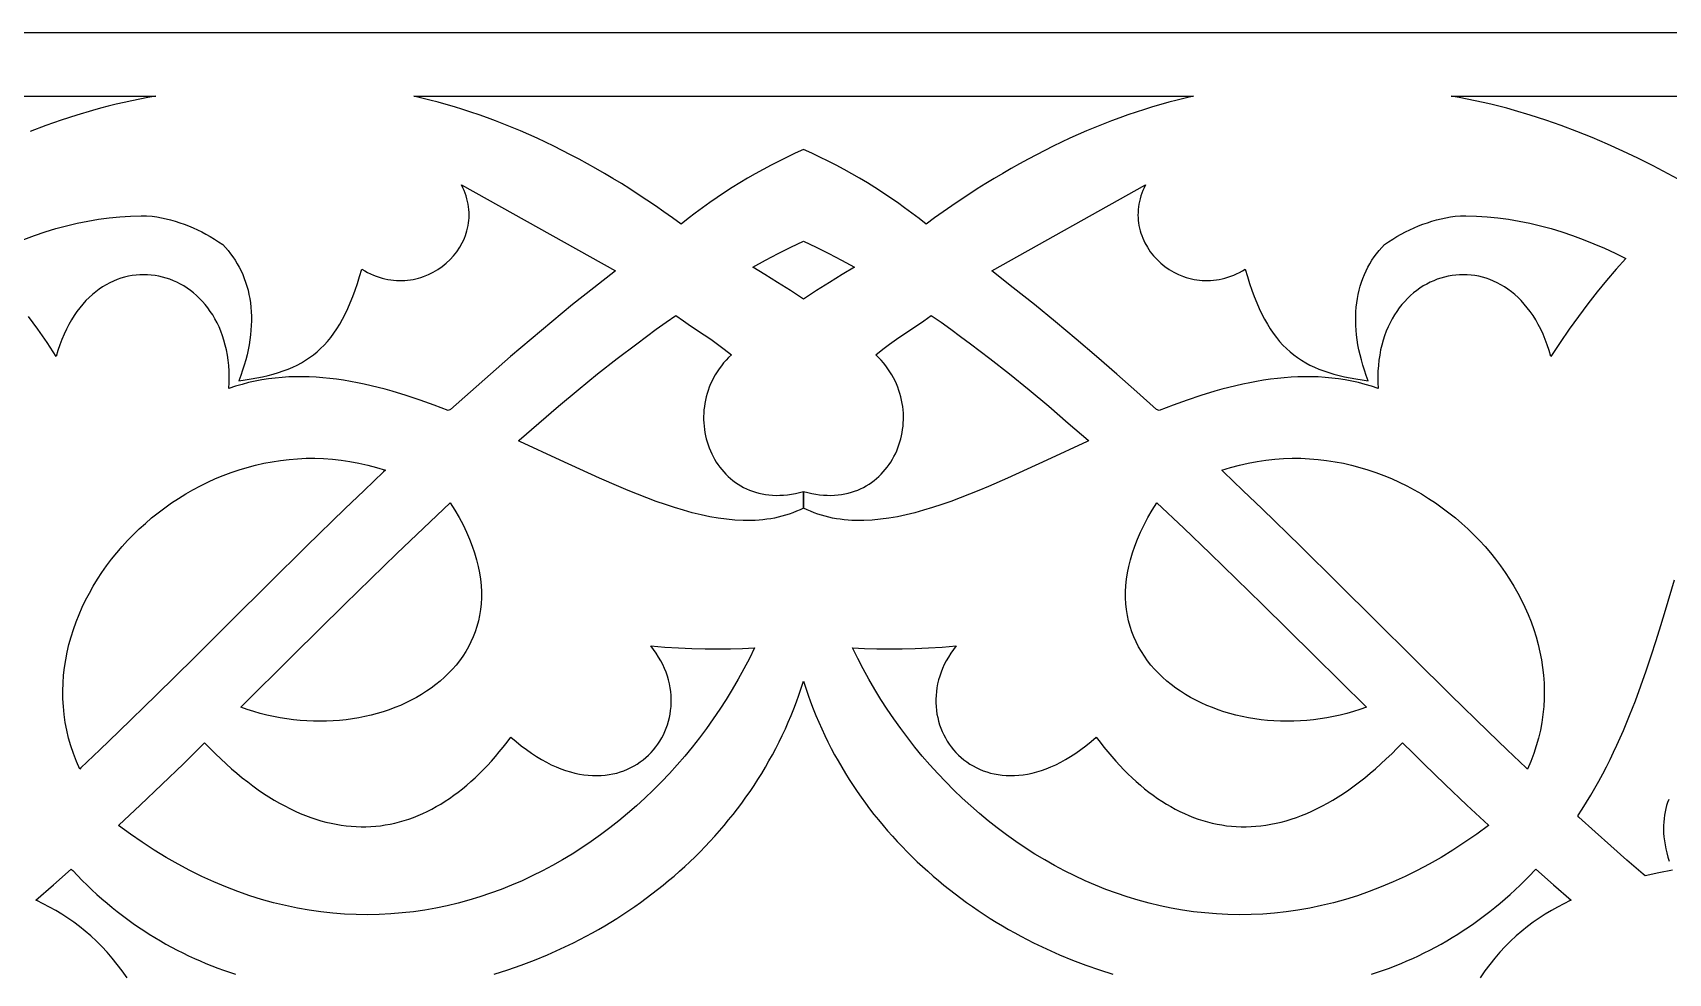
# Model space of a CAD drawing. Extents: x -170 to 170, y -20 to 44.
# Drawn here: x -111.3 to -55.6, y 11.5 to 43.5 of the extents above; entities that cross this region are included whole.
import ezdxf

# ---------------------------------------------------------------- set-up
doc = ezdxf.new("R2010")
doc.units = 0
doc.header["$MEASUREMENT"] = 0
doc.layers.add('LAYER_1', color=18, linetype='CONTINUOUS')

msp = doc.modelspace()

# ---------------------------------------------------------------- linework, layer by layer
at = {"layer": 'LAYER_1'}
for points in [[(170.235, 43.518), (-170.138, 43.518)], [(-121.681, 41.361), (-107.089, 41.361), (-107.36, 41.313), (-107.63, 41.262), (-107.9, 41.206), (-108.169, 41.147), (-108.438, 41.084), (-108.706, 41.017), (-108.974, 40.947), (-109.241, 40.873), (-109.774, 40.715), (-110.305, 40.543), (-110.833, 40.358), (-111.36, 40.16)], [(-55.109, 38.44), (-55.619, 38.718), (-56.131, 38.987), (-56.646, 39.245), (-57.163, 39.491), (-57.682, 39.726), (-58.204, 39.949), (-58.728, 40.16), (-59.255, 40.358), (-59.784, 40.543), (-60.314, 40.715), (-60.847, 40.873), (-61.115, 40.947), (-61.382, 41.017), (-61.651, 41.084), (-61.919, 41.147), (-62.189, 41.206), (-62.459, 41.262), (-62.729, 41.313), (-63, 41.361), (-48.408, 41.361)], [(-111.581, 36.486), (-111.219, 36.62), (-110.856, 36.742), (-110.493, 36.853), (-110.13, 36.952), (-109.766, 37.038), (-109.403, 37.112), (-109.039, 37.173), (-108.675, 37.221), (-108.311, 37.256), (-107.947, 37.277), (-107.582, 37.284), (-107.4, 37.283), (-107.217, 37.277), (-107.057, 37.251), (-106.898, 37.221), (-106.74, 37.186), (-106.583, 37.147), (-106.428, 37.103), (-106.274, 37.054), (-106.122, 37.001), (-105.971, 36.943), (-105.821, 36.881), (-105.673, 36.814), (-105.526, 36.742), (-105.381, 36.666), (-105.237, 36.585), (-105.094, 36.499), (-104.953, 36.408), (-104.813, 36.312), (-104.719, 36.211), (-104.629, 36.107), (-104.544, 36), (-104.464, 35.889), (-104.388, 35.775), (-104.316, 35.658), (-104.249, 35.538), (-104.188, 35.415), (-104.13, 35.289), (-104.078, 35.16), (-104.031, 35.028), (-103.989, 34.893), (-103.951, 34.755), (-103.919, 34.615), (-103.892, 34.472), (-103.87, 34.326), (-103.853, 34.178), (-103.842, 34.027), (-103.835, 33.874), (-103.835, 33.718), (-103.839, 33.56), (-103.849, 33.399), (-103.865, 33.236), (-103.886, 33.071), (-103.913, 32.903), (-103.945, 32.734), (-103.984, 32.562), (-104.028, 32.388), (-104.078, 32.213), (-104.133, 32.035), (-104.195, 31.855), (-104.263, 31.674), (-104.051, 31.704), (-103.846, 31.737), (-103.647, 31.773), (-103.455, 31.813), (-103.269, 31.857), (-103.09, 31.904), (-102.916, 31.956), (-102.749, 32.013), (-102.587, 32.074), (-102.43, 32.141), (-102.279, 32.213), (-102.134, 32.291), (-101.993, 32.374), (-101.857, 32.464), (-101.726, 32.561), (-101.6, 32.664), (-101.478, 32.775), (-101.36, 32.893), (-101.247, 33.018), (-101.137, 33.152), (-101.032, 33.293), (-100.93, 33.444), (-100.831, 33.603), (-100.736, 33.771), (-100.644, 33.948), (-100.555, 34.135), (-100.469, 34.332), (-100.386, 34.539), (-100.305, 34.756), (-100.227, 34.985), (-100.151, 35.224), (-100.077, 35.474), (-99.979, 35.416), (-99.88, 35.363), (-99.782, 35.315), (-99.683, 35.272), (-99.584, 35.233), (-99.486, 35.199), (-99.387, 35.17), (-99.289, 35.145), (-99.191, 35.125), (-99.093, 35.109), (-98.996, 35.097), (-98.899, 35.089), (-98.803, 35.085), (-98.707, 35.085), (-98.613, 35.089), (-98.519, 35.097), (-98.426, 35.109), (-98.334, 35.124), (-98.244, 35.143), (-98.154, 35.166), (-98.066, 35.191), (-97.979, 35.221), (-97.81, 35.288), (-97.647, 35.368), (-97.492, 35.46), (-97.344, 35.563), (-97.205, 35.676), (-97.075, 35.798), (-96.955, 35.93), (-96.845, 36.069), (-96.747, 36.217), (-96.66, 36.371), (-96.622, 36.451), (-96.586, 36.532), (-96.554, 36.614), (-96.526, 36.698), (-96.5, 36.783), (-96.479, 36.869), (-96.461, 36.957), (-96.447, 37.045), (-96.436, 37.134), (-96.429, 37.224), (-96.427, 37.315), (-96.428, 37.407), (-96.434, 37.499), (-96.444, 37.591), (-96.458, 37.684), (-96.476, 37.777), (-96.499, 37.871), (-96.527, 37.964), (-96.559, 38.058), (-96.596, 38.152), (-96.638, 38.246), (-96.685, 38.339), (-91.447, 35.415), (-92.18, 34.844), (-92.902, 34.267), (-93.615, 33.685), (-94.319, 33.097), (-95.015, 32.504), (-95.703, 31.906), (-96.384, 31.304), (-97.057, 30.698), (-97.144, 30.668), (-97.619, 30.849), (-98.094, 31.02), (-98.569, 31.177), (-99.044, 31.321), (-99.282, 31.388), (-99.519, 31.45), (-99.756, 31.508), (-99.992, 31.561), (-100.228, 31.61), (-100.464, 31.654), (-100.7, 31.693), (-100.935, 31.727), (-101.169, 31.756), (-101.403, 31.779), (-101.636, 31.796), (-101.869, 31.808), (-102.101, 31.813), (-102.333, 31.812), (-102.563, 31.805), (-102.793, 31.79), (-103.022, 31.769), (-103.25, 31.741), (-103.478, 31.706), (-103.704, 31.663), (-103.929, 31.613), (-104.154, 31.555), (-104.377, 31.489), (-104.599, 31.415), (-104.59, 31.617), (-104.588, 31.814), (-104.594, 32.006), (-104.606, 32.193), (-104.626, 32.376), (-104.652, 32.553), (-104.685, 32.725), (-104.723, 32.893), (-104.768, 33.055), (-104.819, 33.211), (-104.875, 33.363), (-104.937, 33.509), (-105.004, 33.65), (-105.075, 33.785), (-105.152, 33.915), (-105.233, 34.039), (-105.319, 34.158), (-105.409, 34.271), (-105.502, 34.379), (-105.6, 34.48), (-105.701, 34.576), (-105.805, 34.666), (-105.913, 34.751), (-106.023, 34.829), (-106.136, 34.901), (-106.252, 34.967), (-106.37, 35.028), (-106.49, 35.082), (-106.612, 35.129), (-106.736, 35.171), (-106.861, 35.206), (-106.987, 35.235), (-107.115, 35.258), (-107.243, 35.274), (-107.372, 35.283), (-107.502, 35.286), (-107.632, 35.283), (-107.761, 35.273), (-107.891, 35.256), (-108.02, 35.232), (-108.149, 35.201), (-108.277, 35.164), (-108.404, 35.12), (-108.53, 35.069), (-108.654, 35.01), (-108.777, 34.945), (-108.898, 34.873), (-109.016, 34.793), (-109.133, 34.706), (-109.247, 34.612), (-109.359, 34.511), (-109.468, 34.402), (-109.573, 34.286), (-109.676, 34.163), (-109.775, 34.031), (-109.87, 33.893), (-109.962, 33.746), (-110.049, 33.592), (-110.132, 33.431), (-110.211, 33.261), (-110.285, 33.084), (-110.354, 32.899), (-110.418, 32.706), (-110.476, 32.504), (-110.788, 32.975), (-111.101, 33.429), (-111.417, 33.867)], [(-55.474, 15.03), (-55.941, 14.936), (-56.407, 14.833), (-56.469, 14.887), (-57.027, 15.372), (-57.567, 15.849), (-58.104, 16.332), (-58.655, 16.833), (-58.698, 16.873), (-58.545, 17.107), (-58.397, 17.343), (-58.253, 17.58), (-58.113, 17.819), (-57.978, 18.059), (-57.847, 18.301), (-57.72, 18.545), (-57.597, 18.79), (-57.477, 19.036), (-57.361, 19.283), (-57.14, 19.781), (-56.93, 20.284), (-56.732, 20.79), (-56.544, 21.299), (-56.364, 21.81), (-56.193, 22.324), (-56.027, 22.839), (-55.868, 23.355), (-55.712, 23.871), (-55.408, 24.903)], [(-95.573, 11.492), (-95.112, 11.636), (-94.655, 11.794), (-94.202, 11.964), (-93.754, 12.148), (-93.312, 12.345), (-92.875, 12.554), (-92.444, 12.776), (-92.231, 12.892), (-92.02, 13.011), (-91.81, 13.133), (-91.602, 13.258), (-91.396, 13.386), (-91.192, 13.517), (-90.99, 13.651), (-90.79, 13.787), (-90.592, 13.927), (-90.396, 14.07), (-90.203, 14.216), (-90.011, 14.364), (-89.822, 14.516), (-89.635, 14.67), (-89.451, 14.827), (-89.269, 14.987), (-89.089, 15.15), (-88.912, 15.315), (-88.738, 15.483), (-88.566, 15.654), (-88.397, 15.828), (-88.23, 16.004), (-88.067, 16.183), (-87.906, 16.365), (-87.748, 16.549), (-87.593, 16.736), (-87.442, 16.925), (-87.293, 17.117), (-87.147, 17.311), (-87.005, 17.508), (-86.866, 17.707), (-86.73, 17.909), (-86.597, 18.114), (-86.468, 18.32), (-86.342, 18.529), (-86.22, 18.741), (-86.101, 18.955), (-85.986, 19.171), (-85.875, 19.389), (-85.767, 19.61), (-85.663, 19.833), (-85.563, 20.059), (-85.467, 20.286), (-85.374, 20.516), (-85.286, 20.748), (-85.202, 20.982), (-85.122, 21.219), (-85.044, 21.457), (-84.967, 21.219), (-84.887, 20.982), (-84.802, 20.748), (-84.714, 20.516), (-84.622, 20.286), (-84.525, 20.059), (-84.425, 19.833), (-84.321, 19.61), (-84.213, 19.389), (-84.102, 19.171), (-83.987, 18.955), (-83.868, 18.741), (-83.746, 18.529), (-83.62, 18.32), (-83.491, 18.114), (-83.359, 17.909), (-83.223, 17.707), (-83.083, 17.508), (-82.941, 17.311), (-82.795, 17.117), (-82.647, 16.925), (-82.495, 16.736), (-82.34, 16.549), (-82.182, 16.365), (-82.022, 16.183), (-81.858, 16.004), (-81.692, 15.828), (-81.523, 15.654), (-81.351, 15.483), (-81.176, 15.315), (-80.999, 15.15), (-80.82, 14.987), (-80.638, 14.827), (-80.453, 14.67), (-80.266, 14.516), (-80.077, 14.364), (-79.886, 14.216), (-79.692, 14.07), (-79.496, 13.927), (-79.298, 13.787), (-79.098, 13.651), (-78.896, 13.517), (-78.692, 13.386), (-78.486, 13.258), (-78.278, 13.133), (-78.069, 13.011), (-77.857, 12.892), (-77.644, 12.776), (-77.214, 12.554), (-76.777, 12.345), (-76.334, 12.148), (-75.886, 11.964), (-75.433, 11.794), (-74.976, 11.636), (-74.515, 11.492)], [(-55.597, 17.43), (-55.636, 17.33), (-55.67, 17.226), (-55.699, 17.12), (-55.724, 17.01), (-55.744, 16.897), (-55.76, 16.781), (-55.771, 16.662), (-55.776, 16.541), (-55.777, 16.416), (-55.772, 16.289), (-55.762, 16.159), (-55.746, 16.027), (-55.725, 15.892), (-55.698, 15.754), (-55.665, 15.614), (-55.627, 15.472), (-55.582, 15.327)], [(-108.067, 11.362), (-108.23, 11.597), (-108.398, 11.821), (-108.569, 12.034), (-108.745, 12.237), (-108.925, 12.43), (-109.109, 12.613), (-109.296, 12.787), (-109.487, 12.952), (-109.682, 13.108), (-109.881, 13.256), (-110.082, 13.396), (-110.288, 13.529), (-110.496, 13.654), (-110.707, 13.772), (-110.922, 13.884), (-111.139, 13.99), (-111.166, 14.003), (-110.567, 14.528), (-109.965, 15.065), (-109.941, 15.042), (-109.918, 15.017), (-109.757, 14.847), (-109.593, 14.68), (-109.428, 14.517), (-109.261, 14.358), (-109.092, 14.202), (-108.922, 14.051), (-108.749, 13.903), (-108.575, 13.758), (-108.399, 13.618), (-108.221, 13.481), (-108.042, 13.347), (-107.861, 13.217), (-107.679, 13.091), (-107.495, 12.969), (-107.309, 12.85), (-107.122, 12.735), (-106.934, 12.623), (-106.744, 12.514), (-106.553, 12.41), (-106.361, 12.309), (-106.168, 12.211), (-105.973, 12.117), (-105.777, 12.026), (-105.58, 11.938), (-105.382, 11.854), (-105.183, 11.774), (-104.982, 11.697), (-104.781, 11.623), (-104.376, 11.486)], [(-65.712, 11.486), (-65.307, 11.623), (-65.106, 11.697), (-64.906, 11.774), (-64.706, 11.854), (-64.508, 11.938), (-64.311, 12.026), (-64.115, 12.117), (-63.921, 12.211), (-63.727, 12.309), (-63.535, 12.41), (-63.344, 12.514), (-63.154, 12.623), (-62.966, 12.735), (-62.779, 12.85), (-62.594, 12.969), (-62.41, 13.091), (-62.227, 13.217), (-62.047, 13.347), (-61.867, 13.481), (-61.69, 13.618), (-61.514, 13.758), (-61.339, 13.903), (-61.167, 14.051), (-60.996, 14.202), (-60.827, 14.358), (-60.66, 14.517), (-60.495, 14.68), (-60.332, 14.847), (-60.171, 15.017), (-60.147, 15.042), (-60.123, 15.065), (-59.522, 14.528), (-58.923, 14.003), (-58.949, 13.99), (-59.167, 13.884), (-59.381, 13.772), (-59.592, 13.654), (-59.801, 13.529), (-60.006, 13.396), (-60.208, 13.256), (-60.406, 13.108), (-60.601, 12.952), (-60.792, 12.787), (-60.98, 12.613), (-61.164, 12.43), (-61.343, 12.237), (-61.519, 12.034), (-61.691, 11.821), (-61.858, 11.597), (-62.021, 11.362)]]:
    msp.add_lwpolyline(points, dxfattribs=at)
for points in [[(-72.053, 41.297), (-72.33, 41.228), (-72.608, 41.154), (-72.886, 41.076), (-73.164, 40.994), (-73.443, 40.908), (-73.723, 40.817), (-74.003, 40.722), (-74.284, 40.622), (-74.565, 40.517), (-74.847, 40.408), (-75.129, 40.295), (-75.412, 40.177), (-75.695, 40.054), (-75.979, 39.926), (-76.263, 39.794), (-76.548, 39.657), (-76.833, 39.515), (-77.119, 39.368), (-77.405, 39.217), (-77.692, 39.06), (-77.979, 38.899), (-78.266, 38.732), (-78.555, 38.561), (-78.843, 38.385), (-79.132, 38.203), (-79.422, 38.016), (-79.712, 37.825), (-80.002, 37.628), (-80.293, 37.425), (-80.584, 37.218), (-80.876, 37.005), (-81.115, 37.196), (-81.358, 37.382), (-81.604, 37.564), (-81.852, 37.742), (-82.103, 37.915), (-82.357, 38.084), (-82.614, 38.248), (-82.873, 38.409), (-83.135, 38.565), (-83.4, 38.717), (-83.667, 38.866), (-83.937, 39.01), (-84.21, 39.15), (-84.485, 39.286), (-84.763, 39.418), (-85.044, 39.546), (-85.326, 39.418), (-85.603, 39.286), (-85.879, 39.15), (-86.151, 39.01), (-86.421, 38.866), (-86.689, 38.717), (-86.953, 38.565), (-87.215, 38.409), (-87.475, 38.248), (-87.731, 38.084), (-87.985, 37.915), (-88.237, 37.742), (-88.485, 37.564), (-88.73, 37.382), (-88.973, 37.196), (-89.213, 37.005), (-89.504, 37.218), (-89.796, 37.425), (-90.086, 37.628), (-90.377, 37.825), (-90.667, 38.016), (-90.956, 38.203), (-91.245, 38.385), (-91.534, 38.561), (-91.822, 38.732), (-92.11, 38.899), (-92.397, 39.06), (-92.683, 39.217), (-92.97, 39.368), (-93.255, 39.515), (-93.54, 39.657), (-93.825, 39.794), (-94.109, 39.926), (-94.393, 40.054), (-94.676, 40.177), (-94.959, 40.295), (-95.241, 40.408), (-95.523, 40.517), (-95.804, 40.622), (-96.085, 40.722), (-96.365, 40.817), (-96.645, 40.908), (-96.924, 40.994), (-97.203, 41.076), (-97.481, 41.154), (-97.758, 41.228), (-98.035, 41.297), (-98.312, 41.362), (-85.044, 41.361), (-71.777, 41.362)], [(-73.45, 38.246), (-73.492, 38.152), (-73.529, 38.058), (-73.561, 37.964), (-73.589, 37.871), (-73.612, 37.777), (-73.63, 37.684), (-73.645, 37.591), (-73.654, 37.499), (-73.66, 37.407), (-73.662, 37.315), (-73.659, 37.224), (-73.652, 37.134), (-73.642, 37.045), (-73.628, 36.957), (-73.61, 36.869), (-73.588, 36.783), (-73.563, 36.698), (-73.534, 36.614), (-73.502, 36.532), (-73.467, 36.451), (-73.428, 36.371), (-73.341, 36.217), (-73.243, 36.069), (-73.134, 35.93), (-73.013, 35.798), (-72.883, 35.676), (-72.744, 35.563), (-72.597, 35.46), (-72.441, 35.368), (-72.278, 35.288), (-72.109, 35.221), (-72.022, 35.191), (-71.934, 35.166), (-71.845, 35.143), (-71.754, 35.124), (-71.662, 35.109), (-71.569, 35.097), (-71.476, 35.089), (-71.381, 35.085), (-71.286, 35.085), (-71.189, 35.089), (-71.093, 35.097), (-70.995, 35.109), (-70.898, 35.125), (-70.8, 35.145), (-70.701, 35.17), (-70.603, 35.199), (-70.504, 35.233), (-70.405, 35.272), (-70.307, 35.315), (-70.208, 35.363), (-70.11, 35.416), (-70.012, 35.474), (-69.938, 35.224), (-69.862, 34.985), (-69.783, 34.756), (-69.703, 34.539), (-69.619, 34.332), (-69.533, 34.135), (-69.444, 33.948), (-69.352, 33.771), (-69.257, 33.603), (-69.159, 33.444), (-69.057, 33.293), (-68.951, 33.152), (-68.841, 33.018), (-68.728, 32.893), (-68.61, 32.775), (-68.488, 32.664), (-68.362, 32.561), (-68.231, 32.464), (-68.095, 32.374), (-67.955, 32.291), (-67.809, 32.213), (-67.658, 32.141), (-67.502, 32.074), (-67.34, 32.013), (-67.172, 31.956), (-66.999, 31.904), (-66.819, 31.857), (-66.633, 31.813), (-66.441, 31.773), (-66.243, 31.737), (-66.038, 31.704), (-65.826, 31.674), (-65.893, 31.855), (-65.955, 32.035), (-66.011, 32.213), (-66.061, 32.388), (-66.105, 32.562), (-66.143, 32.734), (-66.175, 32.903), (-66.202, 33.071), (-66.224, 33.236), (-66.239, 33.399), (-66.249, 33.56), (-66.254, 33.718), (-66.253, 33.874), (-66.247, 34.027), (-66.235, 34.178), (-66.219, 34.326), (-66.197, 34.472), (-66.169, 34.615), (-66.137, 34.755), (-66.1, 34.893), (-66.057, 35.028), (-66.01, 35.16), (-65.958, 35.289), (-65.901, 35.415), (-65.839, 35.538), (-65.772, 35.658), (-65.701, 35.775), (-65.625, 35.889), (-65.544, 36), (-65.459, 36.107), (-65.369, 36.211), (-65.275, 36.312), (-65.136, 36.408), (-64.994, 36.499), (-64.852, 36.585), (-64.708, 36.666), (-64.562, 36.742), (-64.416, 36.814), (-64.267, 36.881), (-64.118, 36.943), (-63.967, 37.001), (-63.814, 37.054), (-63.66, 37.103), (-63.505, 37.147), (-63.349, 37.186), (-63.191, 37.221), (-63.031, 37.251), (-62.871, 37.277), (-62.689, 37.283), (-62.506, 37.284), (-62.142, 37.277), (-61.777, 37.256), (-61.413, 37.221), (-61.049, 37.173), (-60.686, 37.112), (-60.322, 37.038), (-59.959, 36.952), (-59.595, 36.853), (-59.232, 36.742), (-58.87, 36.62), (-58.507, 36.486), (-58.145, 36.341), (-57.783, 36.185), (-57.421, 36.018), (-57.059, 35.841), (-57.387, 35.473), (-57.713, 35.093), (-58.035, 34.699), (-58.354, 34.29), (-58.672, 33.867), (-58.987, 33.429), (-59.3, 32.975), (-59.612, 32.504), (-59.671, 32.706), (-59.735, 32.899), (-59.804, 33.084), (-59.878, 33.261), (-59.956, 33.431), (-60.039, 33.592), (-60.127, 33.746), (-60.218, 33.893), (-60.313, 34.031), (-60.412, 34.163), (-60.515, 34.286), (-60.621, 34.402), (-60.729, 34.511), (-60.841, 34.612), (-60.955, 34.706), (-61.072, 34.793), (-61.191, 34.873), (-61.312, 34.945), (-61.434, 35.01), (-61.559, 35.069), (-61.685, 35.12), (-61.812, 35.164), (-61.939, 35.201), (-62.068, 35.232), (-62.197, 35.256), (-62.327, 35.273), (-62.457, 35.283), (-62.587, 35.286), (-62.716, 35.283), (-62.845, 35.274), (-62.974, 35.258), (-63.101, 35.235), (-63.228, 35.206), (-63.353, 35.171), (-63.476, 35.129), (-63.598, 35.082), (-63.719, 35.028), (-63.837, 34.967), (-63.952, 34.901), (-64.065, 34.829), (-64.176, 34.751), (-64.283, 34.666), (-64.388, 34.576), (-64.489, 34.48), (-64.586, 34.379), (-64.68, 34.271), (-64.77, 34.158), (-64.855, 34.039), (-64.936, 33.915), (-65.013, 33.785), (-65.085, 33.65), (-65.152, 33.509), (-65.213, 33.363), (-65.27, 33.211), (-65.32, 33.055), (-65.365, 32.893), (-65.404, 32.725), (-65.436, 32.553), (-65.462, 32.376), (-65.482, 32.193), (-65.495, 32.006), (-65.5, 31.814), (-65.498, 31.617), (-65.489, 31.415), (-65.711, 31.489), (-65.935, 31.555), (-66.159, 31.613), (-66.384, 31.663), (-66.611, 31.706), (-66.838, 31.741), (-67.066, 31.769), (-67.295, 31.79), (-67.525, 31.805), (-67.756, 31.812), (-67.987, 31.813), (-68.219, 31.808), (-68.452, 31.796), (-68.685, 31.779), (-68.919, 31.756), (-69.154, 31.727), (-69.389, 31.693), (-69.624, 31.654), (-69.86, 31.61), (-70.096, 31.561), (-70.333, 31.508), (-70.57, 31.45), (-70.807, 31.388), (-71.044, 31.321), (-71.519, 31.177), (-71.994, 31.02), (-72.47, 30.849), (-72.945, 30.668), (-73.031, 30.698), (-73.705, 31.304), (-74.385, 31.906), (-75.073, 32.504), (-75.769, 33.097), (-76.473, 33.685), (-77.186, 34.267), (-77.909, 34.844), (-78.641, 35.415), (-73.404, 38.339)], [(-84.612, 36.221), (-84.18, 36.006), (-83.747, 35.78), (-83.314, 35.543), (-83.732, 35.291), (-84.161, 35.025), (-84.598, 34.747), (-85.044, 34.458), (-85.49, 34.747), (-85.928, 35.025), (-86.357, 35.291), (-86.775, 35.543), (-86.341, 35.78), (-85.908, 36.006), (-85.476, 36.221), (-85.044, 36.424)], [(-89.133, 33.717), (-88.89, 33.551), (-88.428, 33.241), (-88.202, 33.087), (-87.975, 32.926), (-87.741, 32.754), (-87.499, 32.564), (-87.593, 32.473), (-87.681, 32.38), (-87.764, 32.284), (-87.842, 32.187), (-87.916, 32.088), (-87.984, 31.986), (-88.047, 31.884), (-88.106, 31.779), (-88.159, 31.674), (-88.208, 31.567), (-88.252, 31.459), (-88.292, 31.35), (-88.327, 31.24), (-88.357, 31.13), (-88.382, 31.019), (-88.404, 30.908), (-88.42, 30.796), (-88.433, 30.685), (-88.441, 30.573), (-88.445, 30.462), (-88.444, 30.351), (-88.439, 30.24), (-88.43, 30.131), (-88.417, 30.022), (-88.4, 29.913), (-88.379, 29.806), (-88.354, 29.7), (-88.325, 29.596), (-88.292, 29.492), (-88.255, 29.391), (-88.214, 29.291), (-88.17, 29.193), (-88.122, 29.097), (-88.07, 29.004), (-88.015, 28.912), (-87.956, 28.824), (-87.893, 28.737), (-87.827, 28.654), (-87.758, 28.573), (-87.685, 28.496), (-87.609, 28.421), (-87.53, 28.35), (-87.447, 28.282), (-87.361, 28.218), (-87.272, 28.158), (-87.18, 28.102), (-87.085, 28.049), (-86.987, 28.001), (-86.886, 27.957), (-86.782, 27.918), (-86.675, 27.883), (-86.565, 27.853), (-86.453, 27.827), (-86.338, 27.807), (-86.22, 27.792), (-86.099, 27.782), (-85.976, 27.778), (-85.851, 27.779), (-85.722, 27.786), (-85.592, 27.799), (-85.459, 27.818), (-85.323, 27.843), (-85.186, 27.874), (-85.046, 27.912), (-85.045, 27.346), (-85.164, 27.288), (-85.285, 27.235), (-85.406, 27.186), (-85.529, 27.142), (-85.654, 27.102), (-85.779, 27.066), (-85.906, 27.034), (-86.034, 27.006), (-86.163, 26.983), (-86.294, 26.963), (-86.425, 26.947), (-86.558, 26.934), (-86.692, 26.926), (-86.827, 26.921), (-87.101, 26.922), (-87.379, 26.936), (-87.661, 26.963), (-87.947, 27.002), (-88.237, 27.053), (-88.532, 27.116), (-88.83, 27.188), (-89.132, 27.271), (-89.437, 27.363), (-89.745, 27.464), (-90.057, 27.573), (-90.372, 27.689), (-90.69, 27.813), (-91.011, 27.942), (-91.335, 28.078), (-91.991, 28.363), (-92.656, 28.664), (-93.33, 28.976), (-94.7, 29.613), (-94.748, 29.634), (-94.726, 29.653), (-94.055, 30.239), (-93.386, 30.81), (-92.718, 31.366), (-92.052, 31.907), (-91.386, 32.431), (-90.721, 32.938), (-90.389, 33.185), (-90.056, 33.427), (-89.723, 33.665), (-89.391, 33.898)], [(-80.365, 33.665), (-80.032, 33.427), (-79.7, 33.185), (-79.367, 32.938), (-78.702, 32.431), (-78.036, 31.907), (-77.37, 31.366), (-76.702, 30.81), (-76.033, 30.239), (-75.362, 29.653), (-75.341, 29.634), (-75.389, 29.613), (-76.759, 28.976), (-77.433, 28.664), (-78.098, 28.363), (-78.753, 28.078), (-79.077, 27.942), (-79.398, 27.813), (-79.716, 27.689), (-80.031, 27.573), (-80.343, 27.464), (-80.652, 27.363), (-80.957, 27.271), (-81.259, 27.188), (-81.557, 27.116), (-81.851, 27.053), (-82.141, 27.002), (-82.428, 26.963), (-82.71, 26.936), (-82.988, 26.922), (-83.261, 26.921), (-83.396, 26.926), (-83.53, 26.934), (-83.663, 26.947), (-83.795, 26.963), (-83.925, 26.983), (-84.055, 27.006), (-84.183, 27.034), (-84.309, 27.066), (-84.435, 27.102), (-84.559, 27.142), (-84.682, 27.186), (-84.804, 27.235), (-84.924, 27.288), (-85.043, 27.346), (-85.043, 27.912), (-84.903, 27.874), (-84.765, 27.843), (-84.63, 27.818), (-84.497, 27.799), (-84.366, 27.786), (-84.238, 27.779), (-84.112, 27.778), (-83.989, 27.782), (-83.869, 27.792), (-83.751, 27.807), (-83.635, 27.827), (-83.523, 27.853), (-83.413, 27.883), (-83.306, 27.918), (-83.202, 27.957), (-83.101, 28.001), (-83.003, 28.049), (-82.908, 28.102), (-82.816, 28.158), (-82.727, 28.218), (-82.641, 28.282), (-82.559, 28.35), (-82.479, 28.421), (-82.403, 28.496), (-82.331, 28.573), (-82.261, 28.654), (-82.195, 28.737), (-82.133, 28.824), (-82.074, 28.912), (-82.019, 29.004), (-81.967, 29.097), (-81.919, 29.193), (-81.874, 29.291), (-81.834, 29.391), (-81.797, 29.492), (-81.764, 29.596), (-81.735, 29.7), (-81.71, 29.806), (-81.688, 29.913), (-81.671, 30.022), (-81.658, 30.131), (-81.649, 30.24), (-81.644, 30.351), (-81.644, 30.462), (-81.648, 30.573), (-81.656, 30.685), (-81.668, 30.796), (-81.685, 30.908), (-81.706, 31.019), (-81.732, 31.13), (-81.762, 31.24), (-81.797, 31.35), (-81.836, 31.459), (-81.88, 31.567), (-81.929, 31.674), (-81.983, 31.779), (-82.041, 31.884), (-82.105, 31.986), (-82.173, 32.088), (-82.246, 32.187), (-82.324, 32.284), (-82.408, 32.38), (-82.496, 32.473), (-82.589, 32.564), (-82.347, 32.754), (-82.114, 32.926), (-81.886, 33.087), (-81.66, 33.241), (-81.199, 33.551), (-80.955, 33.717), (-80.698, 33.898)], [(-101.378, 29.031), (-101.079, 29.01), (-100.78, 28.978), (-100.48, 28.934), (-100.18, 28.878), (-99.878, 28.809), (-99.577, 28.728), (-99.275, 28.634), (-99.336, 28.581), (-99.998, 27.949), (-100.655, 27.317), (-101.955, 26.05), (-103.239, 24.783), (-104.515, 23.518), (-105.787, 22.255), (-107.062, 20.997), (-108.344, 19.746), (-108.99, 19.124), (-109.64, 18.504), (-109.678, 18.466), (-109.792, 18.728), (-109.893, 18.991), (-109.981, 19.256), (-110.056, 19.521), (-110.119, 19.788), (-110.17, 20.054), (-110.208, 20.322), (-110.235, 20.589), (-110.249, 20.856), (-110.253, 21.123), (-110.245, 21.389), (-110.226, 21.655), (-110.196, 21.919), (-110.156, 22.182), (-110.105, 22.444), (-110.044, 22.704), (-109.973, 22.962), (-109.892, 23.218), (-109.802, 23.471), (-109.702, 23.722), (-109.594, 23.97), (-109.476, 24.214), (-109.35, 24.456), (-109.215, 24.694), (-109.071, 24.928), (-108.92, 25.158), (-108.761, 25.383), (-108.594, 25.605), (-108.42, 25.821), (-108.238, 26.033), (-108.05, 26.239), (-107.855, 26.44), (-107.653, 26.635), (-107.444, 26.825), (-107.23, 27.008), (-107.009, 27.185), (-106.783, 27.356), (-106.551, 27.519), (-106.314, 27.676), (-106.072, 27.825), (-105.825, 27.967), (-105.573, 28.101), (-105.317, 28.228), (-105.057, 28.346), (-104.792, 28.455), (-104.524, 28.556), (-104.251, 28.648), (-103.976, 28.731), (-103.697, 28.805), (-103.416, 28.869), (-103.131, 28.923), (-102.844, 28.968), (-102.555, 29.002), (-102.263, 29.025), (-101.97, 29.038), (-101.674, 29.04)], [(-68.119, 29.038), (-67.825, 29.025), (-67.534, 29.002), (-67.244, 28.968), (-66.957, 28.923), (-66.673, 28.869), (-66.391, 28.805), (-66.112, 28.731), (-65.837, 28.648), (-65.565, 28.556), (-65.296, 28.455), (-65.032, 28.346), (-64.771, 28.228), (-64.515, 28.101), (-64.263, 27.967), (-64.016, 27.825), (-63.774, 27.676), (-63.537, 27.519), (-63.305, 27.356), (-63.079, 27.185), (-62.859, 27.008), (-62.644, 26.825), (-62.436, 26.635), (-62.234, 26.44), (-62.039, 26.239), (-61.85, 26.033), (-61.669, 25.821), (-61.494, 25.605), (-61.327, 25.383), (-61.168, 25.158), (-61.017, 24.928), (-60.874, 24.694), (-60.739, 24.456), (-60.612, 24.214), (-60.495, 23.97), (-60.386, 23.722), (-60.286, 23.471), (-60.196, 23.218), (-60.115, 22.962), (-60.044, 22.704), (-59.983, 22.444), (-59.933, 22.182), (-59.892, 21.919), (-59.862, 21.655), (-59.843, 21.389), (-59.836, 21.123), (-59.839, 20.856), (-59.854, 20.589), (-59.88, 20.322), (-59.919, 20.054), (-59.969, 19.788), (-60.032, 19.521), (-60.107, 19.256), (-60.195, 18.991), (-60.296, 18.728), (-60.411, 18.466), (-60.448, 18.504), (-61.098, 19.124), (-61.744, 19.746), (-63.027, 20.997), (-64.301, 22.255), (-65.574, 23.518), (-66.849, 24.783), (-68.134, 26.05), (-69.433, 27.317), (-70.09, 27.949), (-70.753, 28.581), (-70.813, 28.634), (-70.511, 28.728), (-70.21, 28.809), (-69.909, 28.878), (-69.608, 28.934), (-69.308, 28.978), (-69.009, 29.01), (-68.711, 29.031), (-68.414, 29.04)], [(-96.908, 27.271), (-96.764, 27.021), (-96.633, 26.773), (-96.515, 26.53), (-96.41, 26.289), (-96.317, 26.052), (-96.237, 25.819), (-96.17, 25.589), (-96.114, 25.363), (-96.07, 25.141), (-96.037, 24.922), (-96.016, 24.708), (-96.005, 24.497), (-96.005, 24.291), (-96.016, 24.088), (-96.037, 23.89), (-96.067, 23.696), (-96.108, 23.507), (-96.158, 23.321), (-96.217, 23.14), (-96.285, 22.964), (-96.362, 22.792), (-96.447, 22.625), (-96.541, 22.462), (-96.643, 22.305), (-96.752, 22.152), (-96.869, 22.004), (-96.993, 21.861), (-97.124, 21.723), (-97.262, 21.59), (-97.406, 21.462), (-97.556, 21.34), (-97.713, 21.223), (-97.875, 21.111), (-98.043, 21.004), (-98.216, 20.903), (-98.394, 20.808), (-98.577, 20.718), (-98.765, 20.634), (-98.956, 20.556), (-99.152, 20.483), (-99.352, 20.417), (-99.555, 20.356), (-99.761, 20.302), (-99.97, 20.253), (-100.183, 20.211), (-100.397, 20.175), (-100.614, 20.145), (-100.834, 20.121), (-101.054, 20.104), (-101.277, 20.094), (-101.501, 20.09), (-101.726, 20.092), (-101.951, 20.102), (-102.178, 20.118), (-102.404, 20.141), (-102.631, 20.17), (-102.857, 20.207), (-103.084, 20.251), (-103.309, 20.302), (-103.534, 20.36), (-103.757, 20.425), (-103.979, 20.497), (-104.199, 20.577), (-102.411, 22.345), (-100.651, 24.08), (-99.771, 24.941), (-98.883, 25.801), (-97.983, 26.661), (-97.066, 27.525)], [(-72.105, 26.661), (-71.206, 25.801), (-70.318, 24.941), (-69.437, 24.08), (-67.678, 22.345), (-65.889, 20.577), (-66.109, 20.497), (-66.331, 20.425), (-66.555, 20.36), (-66.779, 20.302), (-67.005, 20.251), (-67.231, 20.207), (-67.457, 20.17), (-67.684, 20.141), (-67.911, 20.118), (-68.137, 20.102), (-68.363, 20.092), (-68.588, 20.09), (-68.811, 20.094), (-69.034, 20.104), (-69.255, 20.121), (-69.474, 20.145), (-69.691, 20.175), (-69.906, 20.211), (-70.118, 20.253), (-70.327, 20.302), (-70.534, 20.356), (-70.737, 20.417), (-70.936, 20.483), (-71.132, 20.556), (-71.324, 20.634), (-71.511, 20.718), (-71.694, 20.808), (-71.872, 20.903), (-72.045, 21.004), (-72.213, 21.111), (-72.375, 21.223), (-72.532, 21.34), (-72.683, 21.462), (-72.827, 21.59), (-72.965, 21.723), (-73.096, 21.861), (-73.22, 22.004), (-73.336, 22.152), (-73.446, 22.305), (-73.547, 22.462), (-73.641, 22.625), (-73.726, 22.792), (-73.803, 22.964), (-73.871, 23.14), (-73.93, 23.321), (-73.98, 23.507), (-74.021, 23.696), (-74.052, 23.89), (-74.073, 24.088), (-74.083, 24.291), (-74.083, 24.497), (-74.073, 24.708), (-74.051, 24.922), (-74.019, 25.141), (-73.975, 25.363), (-73.919, 25.589), (-73.851, 25.819), (-73.771, 26.052), (-73.679, 26.289), (-73.574, 26.53), (-73.456, 26.773), (-73.325, 27.021), (-73.18, 27.271), (-73.022, 27.525)], [(-89.768, 22.616), (-89.302, 22.586), (-88.845, 22.566), (-88.398, 22.554), (-87.961, 22.551), (-87.534, 22.555), (-87.117, 22.566), (-86.711, 22.585), (-86.888, 22.226), (-87.074, 21.871), (-87.268, 21.521), (-87.469, 21.176), (-87.678, 20.836), (-87.895, 20.501), (-88.119, 20.171), (-88.35, 19.847), (-88.589, 19.528), (-88.834, 19.216), (-89.086, 18.91), (-89.345, 18.61), (-89.61, 18.316), (-89.882, 18.029), (-90.16, 17.75), (-90.444, 17.477), (-90.734, 17.211), (-91.03, 16.954), (-91.332, 16.703), (-91.639, 16.461), (-91.951, 16.227), (-92.269, 16.001), (-92.591, 15.783), (-92.919, 15.575), (-93.251, 15.375), (-93.588, 15.184), (-93.929, 15.002), (-94.275, 14.83), (-94.625, 14.667), (-94.979, 14.514), (-95.337, 14.372), (-95.698, 14.239), (-96.063, 14.117), (-96.432, 14.005), (-96.803, 13.905), (-97.178, 13.815), (-97.556, 13.736), (-97.937, 13.669), (-98.321, 13.613), (-98.707, 13.57), (-99.095, 13.538), (-99.486, 13.518), (-99.879, 13.511), (-100.274, 13.516), (-100.67, 13.534), (-101.069, 13.564), (-101.469, 13.608), (-101.87, 13.666), (-102.272, 13.736), (-102.676, 13.821), (-103.08, 13.919), (-103.486, 14.032), (-103.892, 14.158), (-104.298, 14.3), (-104.705, 14.456), (-105.112, 14.626), (-105.519, 14.812), (-105.926, 15.013), (-106.333, 15.23), (-106.739, 15.462), (-107.145, 15.71), (-107.55, 15.974), (-107.954, 16.254), (-108.358, 16.551), (-108.351, 16.557), (-107.622, 17.242), (-106.884, 17.941), (-106.149, 18.649), (-105.788, 19.006), (-105.432, 19.364), (-105.247, 19.173), (-105.062, 18.989), (-104.878, 18.812), (-104.694, 18.642), (-104.51, 18.479), (-104.327, 18.322), (-104.145, 18.172), (-103.962, 18.029), (-103.781, 17.893), (-103.6, 17.763), (-103.419, 17.64), (-103.239, 17.523), (-103.059, 17.413), (-102.88, 17.309), (-102.702, 17.212), (-102.524, 17.121), (-102.346, 17.037), (-102.17, 16.959), (-101.994, 16.887), (-101.818, 16.821), (-101.644, 16.762), (-101.47, 16.709), (-101.297, 16.662), (-101.124, 16.621), (-100.952, 16.586), (-100.781, 16.557), (-100.611, 16.534), (-100.441, 16.518), (-100.273, 16.507), (-100.105, 16.501), (-99.938, 16.502), (-99.772, 16.509), (-99.606, 16.521), (-99.442, 16.539), (-99.278, 16.563), (-99.116, 16.592), (-98.954, 16.627), (-98.793, 16.668), (-98.634, 16.714), (-98.475, 16.765), (-98.317, 16.822), (-98.16, 16.885), (-98.005, 16.952), (-97.85, 17.025), (-97.697, 17.104), (-97.544, 17.188), (-97.393, 17.276), (-97.242, 17.371), (-97.093, 17.47), (-96.945, 17.574), (-96.798, 17.684), (-96.653, 17.798), (-96.508, 17.918), (-96.365, 18.042), (-96.223, 18.171), (-96.082, 18.306), (-95.943, 18.445), (-95.805, 18.589), (-95.668, 18.737), (-95.532, 18.891), (-95.398, 19.049), (-95.265, 19.212), (-95.133, 19.379), (-95.003, 19.551), (-94.827, 19.399), (-94.652, 19.258), (-94.478, 19.127), (-94.305, 19.005), (-94.134, 18.894), (-93.964, 18.792), (-93.796, 18.699), (-93.629, 18.615), (-93.464, 18.541), (-93.301, 18.475), (-93.14, 18.418), (-92.981, 18.369), (-92.825, 18.328), (-92.67, 18.296), (-92.518, 18.271), (-92.369, 18.254), (-92.222, 18.244), (-92.078, 18.242), (-91.937, 18.246), (-91.799, 18.258), (-91.663, 18.276), (-91.531, 18.3), (-91.403, 18.331), (-91.277, 18.368), (-91.155, 18.411), (-91.037, 18.46), (-90.922, 18.514), (-90.811, 18.573), (-90.704, 18.638), (-90.601, 18.708), (-90.502, 18.782), (-90.408, 18.861), (-90.317, 18.944), (-90.231, 19.032), (-90.15, 19.123), (-90.073, 19.218), (-90.001, 19.317), (-89.934, 19.42), (-89.872, 19.525), (-89.815, 19.634), (-89.763, 19.745), (-89.717, 19.859), (-89.675, 19.976), (-89.64, 20.095), (-89.61, 20.216), (-89.585, 20.338), (-89.567, 20.463), (-89.554, 20.589), (-89.547, 20.716), (-89.547, 20.845), (-89.552, 20.974), (-89.564, 21.104), (-89.583, 21.235), (-89.608, 21.366), (-89.64, 21.497), (-89.678, 21.629), (-89.723, 21.76), (-89.776, 21.89), (-89.835, 22.02), (-89.902, 22.149), (-89.976, 22.278), (-90.057, 22.405), (-90.146, 22.531), (-90.242, 22.655)], [(-79.943, 22.531), (-80.031, 22.405), (-80.113, 22.278), (-80.187, 22.149), (-80.253, 22.02), (-80.313, 21.89), (-80.365, 21.76), (-80.41, 21.629), (-80.449, 21.497), (-80.481, 21.366), (-80.506, 21.235), (-80.524, 21.104), (-80.536, 20.974), (-80.542, 20.845), (-80.541, 20.716), (-80.535, 20.589), (-80.522, 20.463), (-80.503, 20.338), (-80.479, 20.216), (-80.449, 20.095), (-80.413, 19.976), (-80.372, 19.859), (-80.325, 19.745), (-80.273, 19.634), (-80.216, 19.525), (-80.154, 19.42), (-80.087, 19.317), (-80.015, 19.218), (-79.938, 19.123), (-79.857, 19.032), (-79.771, 18.944), (-79.681, 18.861), (-79.586, 18.782), (-79.487, 18.708), (-79.384, 18.638), (-79.277, 18.573), (-79.166, 18.514), (-79.052, 18.46), (-78.933, 18.411), (-78.811, 18.368), (-78.686, 18.331), (-78.557, 18.3), (-78.425, 18.276), (-78.29, 18.258), (-78.151, 18.246), (-78.01, 18.242), (-77.866, 18.244), (-77.719, 18.254), (-77.57, 18.271), (-77.418, 18.296), (-77.264, 18.328), (-77.107, 18.369), (-76.948, 18.418), (-76.787, 18.475), (-76.624, 18.541), (-76.459, 18.615), (-76.293, 18.699), (-76.124, 18.792), (-75.954, 18.894), (-75.783, 19.005), (-75.61, 19.127), (-75.437, 19.258), (-75.261, 19.399), (-75.085, 19.551), (-74.955, 19.379), (-74.824, 19.212), (-74.691, 19.049), (-74.556, 18.891), (-74.421, 18.737), (-74.284, 18.589), (-74.146, 18.445), (-74.006, 18.306), (-73.865, 18.171), (-73.723, 18.042), (-73.58, 17.918), (-73.436, 17.798), (-73.29, 17.684), (-73.143, 17.574), (-72.995, 17.47), (-72.846, 17.371), (-72.696, 17.276), (-72.544, 17.188), (-72.392, 17.104), (-72.238, 17.025), (-72.084, 16.952), (-71.928, 16.885), (-71.771, 16.822), (-71.613, 16.765), (-71.455, 16.714), (-71.295, 16.668), (-71.134, 16.627), (-70.973, 16.592), (-70.81, 16.563), (-70.646, 16.539), (-70.482, 16.521), (-70.317, 16.509), (-70.151, 16.502), (-69.984, 16.501), (-69.816, 16.507), (-69.647, 16.518), (-69.478, 16.534), (-69.307, 16.557), (-69.136, 16.586), (-68.964, 16.621), (-68.792, 16.662), (-68.619, 16.709), (-68.445, 16.762), (-68.27, 16.821), (-68.095, 16.887), (-67.919, 16.959), (-67.742, 17.037), (-67.565, 17.121), (-67.387, 17.212), (-67.208, 17.309), (-67.029, 17.413), (-66.85, 17.523), (-66.669, 17.64), (-66.489, 17.763), (-66.308, 17.893), (-66.126, 18.029), (-65.944, 18.172), (-65.761, 18.322), (-65.578, 18.479), (-65.395, 18.642), (-65.211, 18.812), (-65.026, 18.989), (-64.842, 19.173), (-64.656, 19.364), (-64.301, 19.006), (-63.939, 18.649), (-63.205, 17.941), (-62.466, 17.242), (-61.737, 16.557), (-61.731, 16.551), (-62.134, 16.254), (-62.539, 15.974), (-62.944, 15.71), (-63.349, 15.462), (-63.756, 15.23), (-64.163, 15.013), (-64.57, 14.812), (-64.977, 14.626), (-65.384, 14.456), (-65.79, 14.3), (-66.197, 14.158), (-66.603, 14.032), (-67.008, 13.919), (-67.413, 13.821), (-67.816, 13.736), (-68.219, 13.666), (-68.62, 13.608), (-69.02, 13.564), (-69.418, 13.534), (-69.815, 13.516), (-70.21, 13.511), (-70.602, 13.518), (-70.993, 13.538), (-71.382, 13.57), (-71.768, 13.613), (-72.151, 13.669), (-72.532, 13.736), (-72.91, 13.815), (-73.285, 13.905), (-73.657, 14.005), (-74.025, 14.117), (-74.39, 14.239), (-74.752, 14.372), (-75.11, 14.514), (-75.463, 14.667), (-75.813, 14.83), (-76.159, 15.002), (-76.5, 15.184), (-76.837, 15.375), (-77.17, 15.575), (-77.497, 15.783), (-77.82, 16.001), (-78.137, 16.227), (-78.45, 16.461), (-78.757, 16.703), (-79.058, 16.954), (-79.354, 17.211), (-79.644, 17.477), (-79.928, 17.75), (-80.206, 18.029), (-80.478, 18.316), (-80.743, 18.61), (-81.002, 18.91), (-81.254, 19.216), (-81.5, 19.528), (-81.738, 19.847), (-81.97, 20.171), (-82.194, 20.501), (-82.41, 20.836), (-82.619, 21.176), (-82.821, 21.521), (-83.014, 21.871), (-83.2, 22.226), (-83.377, 22.585), (-82.972, 22.566), (-82.555, 22.555), (-82.128, 22.551), (-81.69, 22.554), (-81.243, 22.566), (-80.787, 22.586), (-80.321, 22.616), (-79.846, 22.655)]]:
    msp.add_lwpolyline(points, close=True, dxfattribs=at)

doc.saveas('drawing.dxf')
